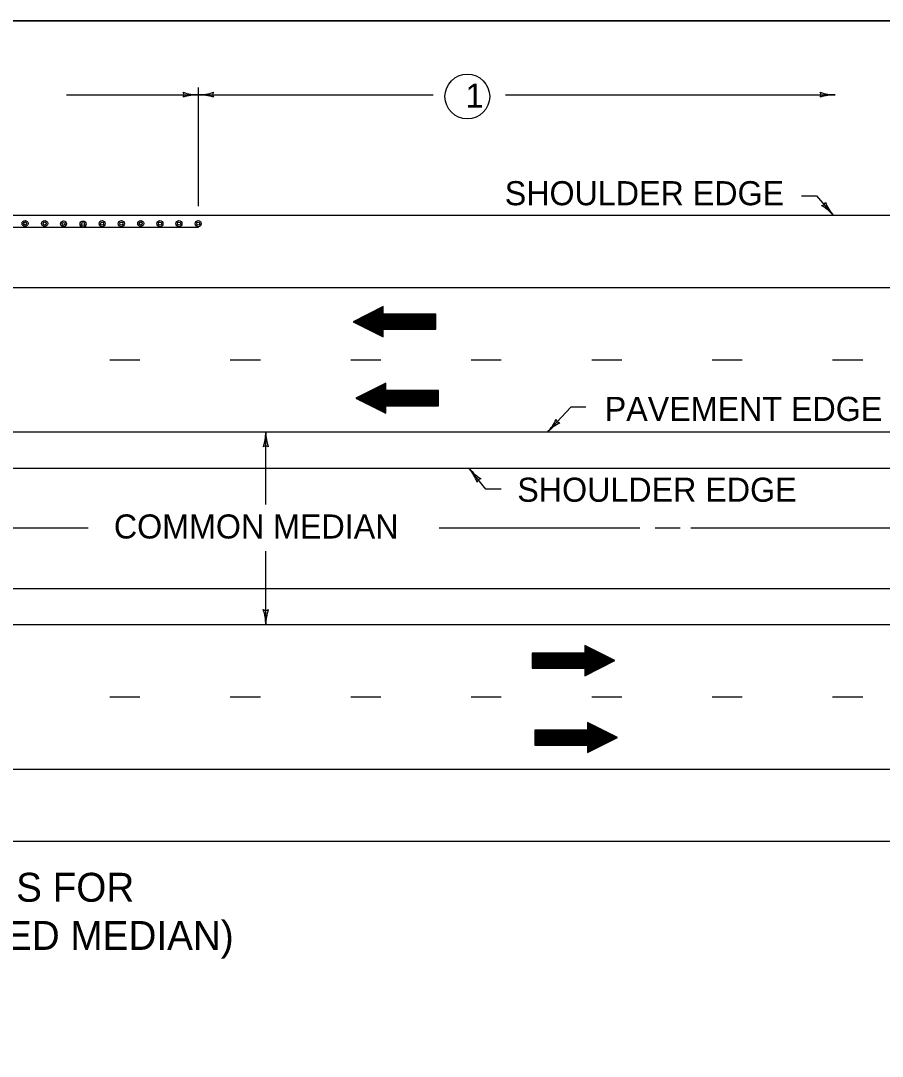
# Model space of a CAD drawing. Extents: x 1007 to 1035.5, y 1000.5 to 1021.5.
# Drawn here: x 1018.84 to 1025.99, y 1012.9 to 1021.5 of the extents above; entities that cross this region are included whole.
import ezdxf

# ---------------------------------------------------------------- set-up
doc = ezdxf.new("R2010")
doc.units = 0
for name, color, linetype in [('Level 1', 7, 'Continuous'), ('Level 10', 7, 'Continuous'), ('Level 11', 7, 'Continuous')]:
    doc.layers.add(name, color=color, linetype=linetype)

msp = doc.modelspace()

# ---------------------------------------------------------------- linework, layer by layer
at = {"layer": 'Level 1'}
for p, q in [((1019.2188, 1020.885), (1020.3123, 1020.885)), ((1020.3123, 1019.9609), (1020.3123, 1020.9458)), ((1020.3123, 1020.885), (1022.2616, 1020.885)), ((1022.8629, 1020.885), (1025.599, 1020.885)), ((1025.3179, 1020.0463), (1025.4429, 1020.0463)), ((1025.4429, 1020.0463), (1025.5819, 1019.8838)), ((1007.5769, 1019.885), (1026.2618, 1019.885)), ((1012.4479, 1019.785), (1020.3123, 1019.785)), ((1007.5769, 1019.285), (1026.2618, 1019.285)), ((1019.5769, 1018.685), (1019.8269, 1018.685)), ((1020.5769, 1018.685), (1020.8269, 1018.685)), ((1021.5769, 1018.685), (1021.8269, 1018.685)), ((1022.5769, 1018.685), (1022.8269, 1018.685)), ((1023.5769, 1018.685), (1023.8269, 1018.685)), ((1024.5769, 1018.685), (1024.8269, 1018.685)), ((1025.5769, 1018.685), (1025.8269, 1018.685)), ((1023.4045, 1018.2898), (1023.2114, 1018.0835)), ((1023.5295, 1018.2898), (1023.4045, 1018.2898)), ((1007.5769, 1018.085), (1026.2618, 1018.085)), ((1020.8723, 1017.4813), (1020.8723, 1018.085)), ((1007.5769, 1017.785), (1026.2618, 1017.785)), ((1022.6996, 1017.6098), (1022.564, 1017.7789)), ((1022.8246, 1017.6098), (1022.6996, 1017.6098)), ((1019.3983, 1017.285), (1018.0574, 1017.285)), ((1023.9775, 1017.285), (1022.3118, 1017.285)), ((1024.3114, 1017.285), (1024.1037, 1017.285)), ((1026.2618, 1017.285), (1024.4004, 1017.285)), ((1020.8723, 1016.485), (1020.8723, 1017.0955)), ((1007.5769, 1016.785), (1026.2618, 1016.785)), ((1007.5769, 1016.485), (1026.2618, 1016.485)), ((1019.5769, 1015.885), (1019.8269, 1015.885)), ((1020.5769, 1015.885), (1020.8269, 1015.885)), ((1021.5769, 1015.885), (1021.8269, 1015.885)), ((1022.5769, 1015.885), (1022.8269, 1015.885)), ((1023.5769, 1015.885), (1023.8269, 1015.885)), ((1024.5769, 1015.885), (1024.8269, 1015.885)), ((1025.5769, 1015.885), (1025.8269, 1015.885)), ((1007.5769, 1015.285), (1026.2618, 1015.285)), ((1007.5769, 1014.685), (1026.2618, 1014.685))]:
    msp.add_line(p, q, dxfattribs=at)
for points in [[(1021.5965, 1018.9998), (1021.8465, 1018.8753), (1021.8465, 1018.9378), (1022.284, 1018.9378), (1022.284, 1019.0628), (1021.8465, 1019.0628), (1021.8465, 1019.1253)], [(1021.6184, 1018.3648), (1021.8684, 1018.2403), (1021.8684, 1018.3028), (1022.3059, 1018.3028), (1022.3059, 1018.4278), (1021.8684, 1018.4278), (1021.8684, 1018.4903)], [(1023.7698, 1016.1858), (1023.5198, 1016.3103), (1023.5198, 1016.2478), (1023.0823, 1016.2478), (1023.0823, 1016.1228), (1023.5198, 1016.1228), (1023.5198, 1016.0603)], [(1023.7917, 1015.5471), (1023.5417, 1015.6716), (1023.5417, 1015.6091), (1023.1042, 1015.6091), (1023.1042, 1015.4841), (1023.5417, 1015.4841), (1023.5417, 1015.4216)]]:
    msp.add_lwpolyline(points, close=True, dxfattribs=at)
for points in [[(1021.7159, 1019.0598), (1022.284, 1019.0598)], [(1021.7283, 1019.066), (1021.8465, 1019.066)], [(1021.7408, 1019.0723), (1021.8465, 1019.0723)], [(1021.7408, 1019.0723), (1021.8465, 1019.0723)], [(1021.7533, 1019.0785), (1021.8465, 1019.0785)], [(1021.7658, 1019.0848), (1021.8465, 1019.0848)], [(1021.7782, 1019.091), (1021.8465, 1019.091)], [(1021.7907, 1019.0973), (1021.8465, 1019.0973)], [(1021.8031, 1019.1035), (1021.8465, 1019.1035)], [(1021.8155, 1019.1098), (1021.8465, 1019.1098)], [(1021.828, 1019.116), (1021.8465, 1019.116)], [(1021.8404, 1019.1223), (1021.8465, 1019.1223)], [(1021.6017, 1018.9973), (1022.284, 1018.9973)], [(1021.6038, 1019.0035), (1022.284, 1019.0035)], [(1021.6143, 1018.991), (1022.284, 1018.991)], [(1021.6143, 1018.991), (1022.284, 1018.991)], [(1021.6163, 1019.0098), (1022.284, 1019.0098)], [(1021.6268, 1018.9848), (1022.284, 1018.9848)], [(1021.6288, 1019.016), (1022.284, 1019.016)], [(1021.6393, 1018.9785), (1022.284, 1018.9785)], [(1021.6412, 1019.0223), (1022.284, 1019.0223)], [(1021.6518, 1018.9723), (1022.284, 1018.9723)], [(1021.6537, 1019.0285), (1022.284, 1019.0285)], [(1021.6661, 1019.0348), (1022.284, 1019.0348)], [(1021.6786, 1019.041), (1022.284, 1019.041)], [(1021.691, 1019.0473), (1022.284, 1019.0473)], [(1021.7034, 1019.0535), (1022.284, 1019.0535)], [(1021.6644, 1018.966), (1022.284, 1018.966)], [(1021.6769, 1018.9598), (1022.284, 1018.9598)], [(1021.6895, 1018.9535), (1022.284, 1018.9535)], [(1021.7021, 1018.9473), (1022.284, 1018.9473)], [(1021.7146, 1018.941), (1022.284, 1018.941)], [(1021.7208, 1018.9379), (1022.284, 1018.9379)], [(1021.7334, 1018.9317), (1021.8465, 1018.9317)], [(1021.746, 1018.9254), (1021.8465, 1018.9254)], [(1021.7585, 1018.9192), (1021.8465, 1018.9192)], [(1021.7711, 1018.9129), (1021.8465, 1018.9129)], [(1021.7836, 1018.9067), (1021.8465, 1018.9067)], [(1021.7962, 1018.9004), (1021.8465, 1018.9004)], [(1021.8087, 1018.8942), (1021.8465, 1018.8942)], [(1021.8213, 1018.8879), (1021.8465, 1018.8879)], [(1021.8338, 1018.8817), (1021.8465, 1018.8817)], [(1021.8463, 1018.8754), (1021.8465, 1018.8754)], [(1021.8001, 1018.4559), (1021.8684, 1018.4559)], [(1021.8126, 1018.4622), (1021.8684, 1018.4622)], [(1021.825, 1018.4684), (1021.8684, 1018.4684)], [(1021.8374, 1018.4747), (1021.8684, 1018.4747)], [(1021.8499, 1018.4809), (1021.8684, 1018.4809)], [(1021.8623, 1018.4872), (1021.8684, 1018.4872)], [(1021.6258, 1018.3684), (1022.3059, 1018.3684)], [(1021.6382, 1018.3747), (1022.3059, 1018.3747)], [(1021.6507, 1018.3809), (1022.3059, 1018.3809)], [(1021.6631, 1018.3872), (1022.3059, 1018.3872)], [(1021.6756, 1018.3934), (1022.3059, 1018.3934)], [(1021.688, 1018.3997), (1022.3059, 1018.3997)], [(1021.7005, 1018.4059), (1022.3059, 1018.4059)], [(1021.7129, 1018.4122), (1022.3059, 1018.4122)], [(1021.7253, 1018.4184), (1022.3059, 1018.4184)], [(1021.7378, 1018.4247), (1022.3059, 1018.4247)], [(1021.7503, 1018.4309), (1021.8684, 1018.4309)], [(1021.7628, 1018.4372), (1021.8684, 1018.4372)], [(1021.7628, 1018.4372), (1021.8684, 1018.4372)], [(1021.7752, 1018.4434), (1021.8684, 1018.4434)], [(1021.7877, 1018.4497), (1021.8684, 1018.4497)], [(1021.6236, 1018.3622), (1022.3059, 1018.3622)], [(1021.6362, 1018.3559), (1022.3059, 1018.3559)], [(1021.6362, 1018.3559), (1022.3059, 1018.3559)], [(1021.6487, 1018.3497), (1022.3059, 1018.3497)], [(1021.6613, 1018.3434), (1022.3059, 1018.3434)], [(1021.6738, 1018.3372), (1022.3059, 1018.3372)], [(1021.6863, 1018.3309), (1022.3059, 1018.3309)], [(1021.6988, 1018.3247), (1022.3059, 1018.3247)], [(1021.7114, 1018.3184), (1022.3059, 1018.3184)], [(1021.724, 1018.3122), (1022.3059, 1018.3122)], [(1021.7365, 1018.3059), (1022.3059, 1018.3059)], [(1021.7428, 1018.3028), (1022.3059, 1018.3028)], [(1021.7553, 1018.2966), (1021.8684, 1018.2966)], [(1021.7679, 1018.2903), (1021.8684, 1018.2903)], [(1021.7804, 1018.2841), (1021.8684, 1018.2841)], [(1021.793, 1018.2778), (1021.8684, 1018.2778)], [(1021.8055, 1018.2716), (1021.8684, 1018.2716)], [(1021.8181, 1018.2653), (1021.8684, 1018.2653)], [(1021.8306, 1018.2591), (1021.8684, 1018.2591)], [(1021.8432, 1018.2528), (1021.8684, 1018.2528)], [(1021.8557, 1018.2466), (1021.8684, 1018.2466)], [(1021.8683, 1018.2403), (1021.8684, 1018.2403)], [(1023.5199, 1016.3103), (1023.5198, 1016.3103)], [(1023.5325, 1016.304), (1023.5198, 1016.304)], [(1023.6454, 1016.2478), (1023.0823, 1016.2478)], [(1023.6517, 1016.2447), (1023.0823, 1016.2447)], [(1023.6642, 1016.2384), (1023.0823, 1016.2384)], [(1023.6768, 1016.2322), (1023.0823, 1016.2322)], [(1023.6893, 1016.2259), (1023.0823, 1016.2259)], [(1023.7018, 1016.2197), (1023.0823, 1016.2197)], [(1023.545, 1016.2978), (1023.5198, 1016.2978)], [(1023.5576, 1016.2915), (1023.5198, 1016.2915)], [(1023.5701, 1016.2853), (1023.5198, 1016.2853)], [(1023.5827, 1016.279), (1023.5198, 1016.279)], [(1023.5952, 1016.2728), (1023.5198, 1016.2728)], [(1023.6078, 1016.2665), (1023.5198, 1016.2665)], [(1023.6203, 1016.2603), (1023.5198, 1016.2603)], [(1023.6328, 1016.254), (1023.5198, 1016.254)], [(1023.7144, 1016.2134), (1023.0823, 1016.2134)], [(1023.7269, 1016.2072), (1023.0823, 1016.2072)], [(1023.7395, 1016.2009), (1023.0823, 1016.2009)], [(1023.752, 1016.1947), (1023.0823, 1016.1947)], [(1023.752, 1016.1947), (1023.0823, 1016.1947)], [(1023.7646, 1016.1884), (1023.0823, 1016.1884)], [(1023.7624, 1016.1822), (1023.0823, 1016.1822)], [(1023.75, 1016.1759), (1023.0823, 1016.1759)], [(1023.7375, 1016.1697), (1023.0823, 1016.1697)], [(1023.7251, 1016.1634), (1023.0823, 1016.1634)], [(1023.7126, 1016.1572), (1023.0823, 1016.1572)], [(1023.7002, 1016.1509), (1023.0823, 1016.1509)], [(1023.6877, 1016.1447), (1023.0823, 1016.1447)], [(1023.6753, 1016.1384), (1023.0823, 1016.1384)], [(1023.6628, 1016.1322), (1023.0823, 1016.1322)], [(1023.6503, 1016.1259), (1023.0823, 1016.1259)], [(1023.6379, 1016.1197), (1023.5198, 1016.1197)], [(1023.6254, 1016.1134), (1023.5198, 1016.1134)], [(1023.6254, 1016.1134), (1023.5198, 1016.1134)], [(1023.613, 1016.1072), (1023.5198, 1016.1072)], [(1023.6005, 1016.1009), (1023.5198, 1016.1009)], [(1023.5881, 1016.0947), (1023.5198, 1016.0947)], [(1023.5756, 1016.0884), (1023.5198, 1016.0884)], [(1023.5632, 1016.0822), (1023.5198, 1016.0822)], [(1023.5508, 1016.0759), (1023.5198, 1016.0759)], [(1023.5383, 1016.0697), (1023.5198, 1016.0697)], [(1023.5258, 1016.0634), (1023.5198, 1016.0634)], [(1023.5418, 1015.6715), (1023.5417, 1015.6715)], [(1023.5544, 1015.6653), (1023.5417, 1015.6653)], [(1023.5669, 1015.659), (1023.5417, 1015.659)], [(1023.5795, 1015.6528), (1023.5417, 1015.6528)], [(1023.592, 1015.6465), (1023.5417, 1015.6465)], [(1023.6046, 1015.6403), (1023.5417, 1015.6403)], [(1023.6171, 1015.634), (1023.5417, 1015.634)], [(1023.6297, 1015.6278), (1023.5417, 1015.6278)], [(1023.6422, 1015.6215), (1023.5417, 1015.6215)], [(1023.6673, 1015.609), (1023.1042, 1015.609)], [(1023.6736, 1015.6059), (1023.1042, 1015.6059)], [(1023.6861, 1015.5997), (1023.1042, 1015.5997)], [(1023.6987, 1015.5934), (1023.1042, 1015.5934)], [(1023.7113, 1015.5872), (1023.1042, 1015.5872)], [(1023.7238, 1015.5809), (1023.1042, 1015.5809)], [(1023.7363, 1015.5747), (1023.1042, 1015.5747)], [(1023.7488, 1015.5684), (1023.1042, 1015.5684)], [(1023.7614, 1015.5622), (1023.1042, 1015.5622)], [(1023.7739, 1015.5559), (1023.1042, 1015.5559)], [(1023.7739, 1015.5559), (1023.1042, 1015.5559)], [(1023.7865, 1015.5497), (1023.1042, 1015.5497)], [(1023.7843, 1015.5434), (1023.1042, 1015.5434)], [(1023.7719, 1015.5372), (1023.1042, 1015.5372)], [(1023.7594, 1015.5309), (1023.1042, 1015.5309)], [(1023.6548, 1015.6153), (1023.5417, 1015.6153)], [(1023.747, 1015.5247), (1023.1042, 1015.5247)], [(1023.7345, 1015.5184), (1023.1042, 1015.5184)], [(1023.7221, 1015.5122), (1023.1042, 1015.5122)], [(1023.7096, 1015.5059), (1023.1042, 1015.5059)], [(1023.6972, 1015.4997), (1023.1042, 1015.4997)], [(1023.6848, 1015.4934), (1023.1042, 1015.4934)], [(1023.6723, 1015.4872), (1023.1042, 1015.4872)], [(1023.6598, 1015.4809), (1023.5417, 1015.4809)], [(1023.6473, 1015.4747), (1023.5417, 1015.4747)], [(1023.6473, 1015.4747), (1023.5417, 1015.4747)], [(1023.6349, 1015.4684), (1023.5417, 1015.4684)], [(1023.6224, 1015.4622), (1023.5417, 1015.4622)], [(1023.61, 1015.4559), (1023.5417, 1015.4559)], [(1023.5975, 1015.4497), (1023.5417, 1015.4497)], [(1023.5851, 1015.4434), (1023.5417, 1015.4434)], [(1023.5727, 1015.4372), (1023.5417, 1015.4372)], [(1023.5602, 1015.4309), (1023.5417, 1015.4309)], [(1023.5478, 1015.4247), (1023.5417, 1015.4247)]]:
    msp.add_lwpolyline(points, dxfattribs=at)
for centre, radius in [((1022.5448, 1020.8704), 0.1856), ((1018.8744, 1019.8159), 0.025), ((1019.0369, 1019.8159), 0.025), ((1019.1934, 1019.8129), 0.025), ((1019.3558, 1019.8115), 0.025), ((1019.5138, 1019.8144), 0.025), ((1019.6732, 1019.8144), 0.025), ((1019.8342, 1019.8159), 0.025), ((1019.9937, 1019.8144), 0.025), ((1020.1517, 1019.8144), 0.025), ((1020.3112, 1019.8144), 0.025), ((1018.8744, 1019.8159), 0.0125), ((1019.0369, 1019.8159), 0.0125), ((1019.1934, 1019.8129), 0.0125), ((1019.3558, 1019.8115), 0.0125), ((1019.5138, 1019.8144), 0.0125), ((1019.6732, 1019.8144), 0.0125), ((1019.8342, 1019.8159), 0.0125), ((1019.9937, 1019.8144), 0.0125), ((1020.1517, 1019.8144), 0.0125), ((1020.3112, 1019.8144), 0.0125)]:
    msp.add_circle(centre, radius, dxfattribs=at)
for centre, radius, start, end in [((1020.1636, 1020.885), 0.0313, 318.7746, 40.89129), ((1020.3123, 1020.4941), 0.3909, 90, 108.66878), ((1020.3123, 1021.2759), 0.3909, 251.34716, 269.99389), ((1020.3123, 1021.2759), 0.3909, 269.98778, 270), ((1020.3123, 1021.2759), 0.3909, 270, 288.66878), ((1020.3123, 1020.4941), 0.3909, 89.98778, 90), ((1020.3123, 1020.4941), 0.3909, 71.34716, 89.99389), ((1020.4609, 1020.885), 0.0313, 138.7746, 220.89129), ((1025.4503, 1020.885), 0.0313, 318.7746, 40.89129), ((1025.599, 1020.4941), 0.3909, 90, 108.66878), ((1025.599, 1021.2759), 0.3909, 251.34716, 269.99389), ((1025.599, 1020.4941), 0.3909, 89.98778, 90), ((1025.4853, 1019.9968), 0.0313, 269.33229, 351.44898), ((1025.2849, 1019.6296), 0.3909, 40.55769, 59.22647), ((1025.8789, 1020.138), 0.3909, 201.90485, 220.55158), ((1025.2849, 1019.6296), 0.3909, 40.54546, 40.55769), ((1022.926, 1018.3506), 0.3909, 316.9, 335.56878), ((1023.4969, 1017.8164), 0.3909, 118.24716, 136.89389), ((1023.313, 1018.192), 0.0313, 185.67459, 267.79129), ((1020.4814, 1018.085), 0.3909, 341.34716, 359.99389), ((1021.2633, 1018.085), 0.3909, 179.98778, 180), ((1021.2633, 1018.085), 0.3909, 180, 198.66878), ((1022.926, 1018.3506), 0.3909, 316.88777, 316.9), ((1020.8723, 1017.9363), 0.0313, 48.7746, 130.89129), ((1022.8691, 1018.0234), 0.3909, 218.69918, 218.7114), ((1022.8691, 1018.0234), 0.3909, 218.7114, 237.38018), ((1022.2589, 1017.5344), 0.3909, 20.05856, 38.70529), ((1022.6569, 1017.6629), 0.0313, 87.486, 169.60269), ((1020.8724, 1016.6337), 0.0313, 228.7746, 310.89129), ((1020.4814, 1016.485), 0.3909, 0, 18.66878), ((1021.2633, 1016.485), 0.3909, 161.34716, 179.99389), ((1020.4814, 1016.485), 0.3909, 359.98778, 0)]:
    msp.add_arc(centre, radius, start, end, dxfattribs=at)
at = {"layer": 'Level 10'}
msp.add_line((1007, 1021.5), (1035.5, 1021.5), dxfattribs=at)
at = {"layer": 'Level 11'}
msp.add_lwpolyline([(1007, 1000.5), (1035.5, 1000.5), (1035.5, 1021.5), (1007, 1021.5)], close=True, dxfattribs=at)

# ---------------------------------------------------------------- texts
at = {"layer": 'Level 1'}
for s, height, p in [('1', 0.2, (1022.5308, 1020.7784)), ('SHOULDER EDGE', 0.2, (1022.8554, 1019.9675)), ('PAVEMENT EDGE', 0.2, (1023.6855, 1018.1763)), ('SHOULDER EDGE', 0.2, (1022.9596, 1017.505)), ('COMMON MEDIAN', 0.2, (1019.6111, 1017.1997)), ('TYPICAL GUARDRAIL INSTALLATIONS FOR', 0.24, (1013.1288, 1014.1834)), ('OVERHEAD SIGN SUPPORT - TRUSS (RAISED MEDIAN)', 0.24, (1012.0823, 1013.7833))]:
    msp.add_text(s, height=height, dxfattribs=at).set_placement(p)

doc.saveas('drawing.dxf')
